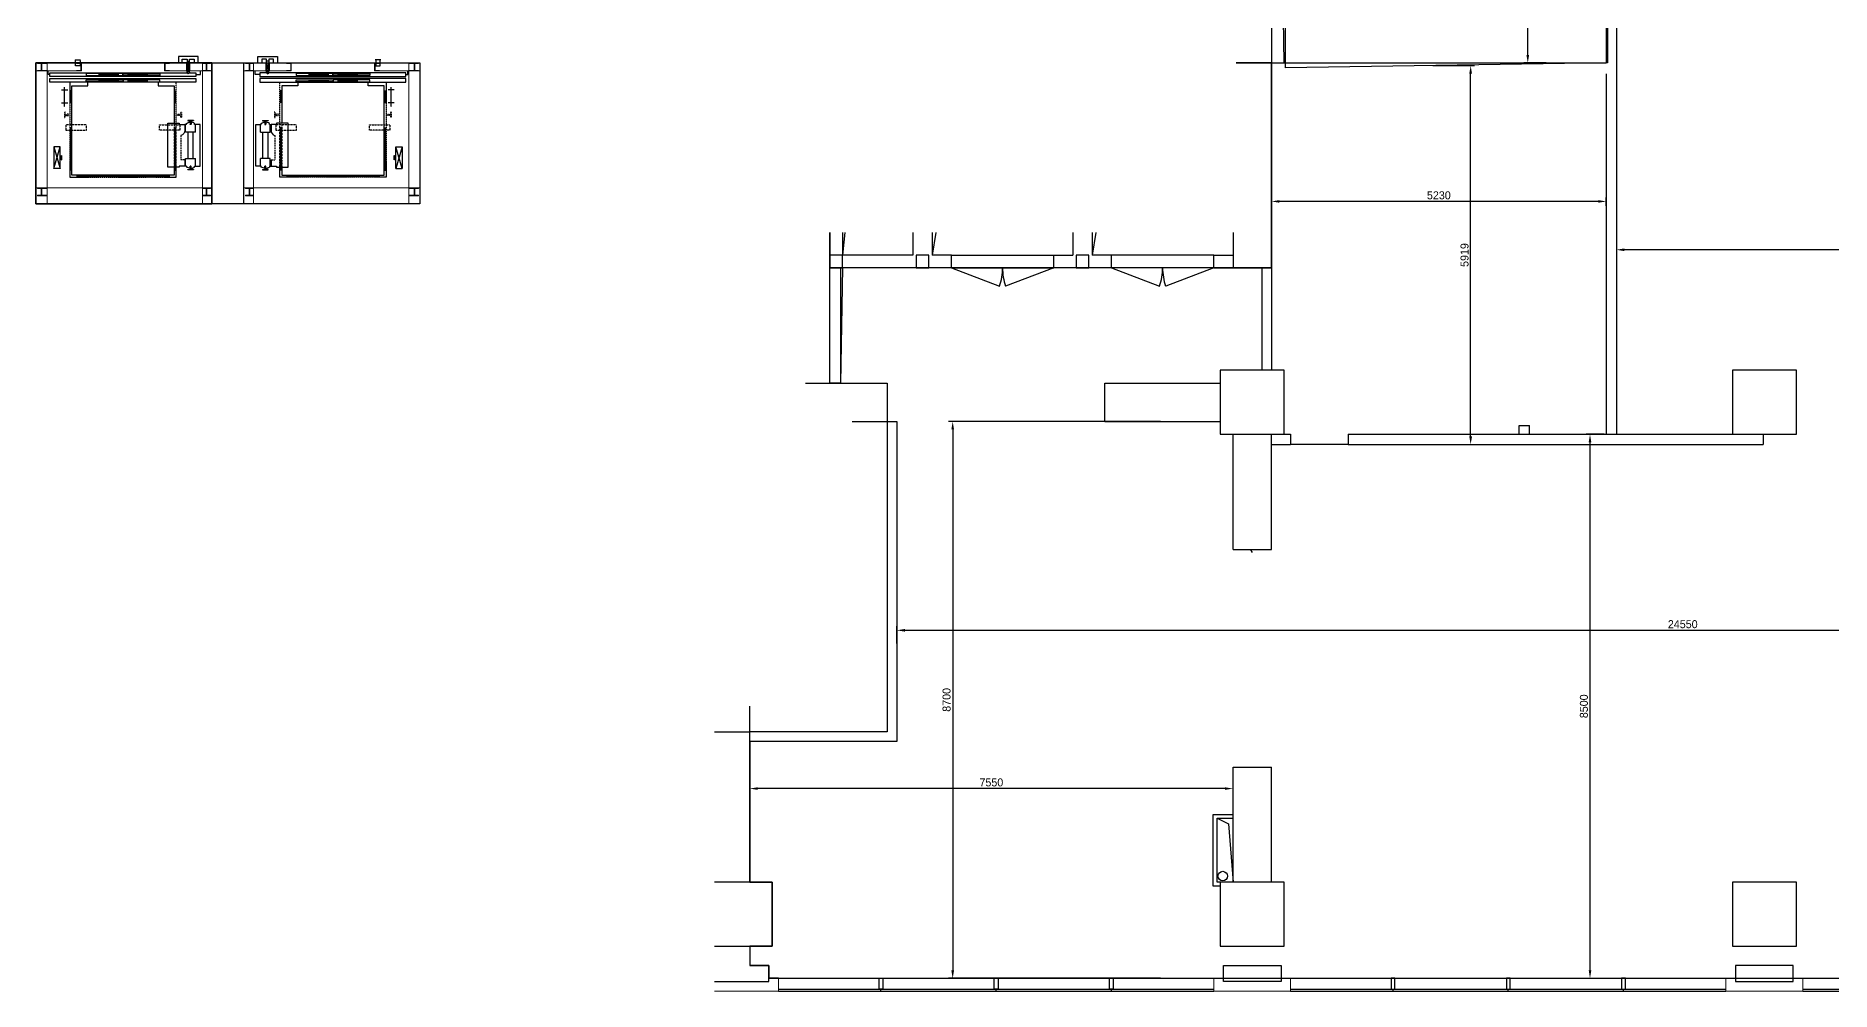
# Model space of a CAD drawing. Header units: millimetres. Extents: x 1372615 to 1416815, y 125660 to 155460.
# Drawn here: x 1372615 to 1400657, y 125660 to 140583 of the extents above; entities that cross this region are included whole.
import ezdxf

# ---------------------------------------------------------------- set-up
doc = ezdxf.new("R2010")
doc.units = ezdxf.units.MM
for name, pattern in [('CENTER2', [1.125, 0.75, -0.125, 0.125, -0.125]), ('DIVIDE', [1.25, 0.5, -0.25, 0, -0.25, 0, -0.25]), ('HIDDEN', [0.375, 0.25, -0.125]), ('PHANTOM', [2.5, 1.25, -0.25, 0.25, -0.25, 0.25, -0.25])]:
    doc.linetypes.add(name, pattern=pattern)
for name, color, linetype in [('Baca', 7, 'Continuous'), ('Divar-esas', 7, 'Continuous'), ('Divar-komek', 7, 'Continuous'), ('Kafel', 7, 'Continuous'), ('Lift', 7, 'Continuous'), ('livnestok', 7, 'Continuous'), ('metal', 7, 'Continuous'), ('OFFICE_BOUNDARY', 3, 'Continuous'), ('Pencere', 7, 'Continuous'), ('plita 2', 7, 'Continuous'), ('Qapi', 7, 'Continuous'), ('Santexnika', 7, 'Continuous'), ('sutun1', 7, 'Continuous'), ('Tavan', 7, 'Continuous')]:
    doc.layers.add(name, color=color, linetype=linetype)
doc.layers.add('Metalkonstruksiya', color=206, linetype='Continuous', lineweight=9)
doc.layers.add('obl. keramogranit', color=138, linetype='Continuous', lineweight=18, true_color=0x005252)
doc.layers.add('sahe2', color=30, linetype='Continuous', lineweight=30, true_color=0xf57a00)

msp = doc.modelspace()

# ---------------------------------------------------------------- linework, layer by layer
at = {"color": 0, "lineweight": -2, "transparency": 16777216}
for p, q in [((1395919, 140285), (1395919, 151905)), ((1394436, 140120), (1395089, 140120)), ((1395027, 134325), (1395027, 139995)), ((1396205, 140160), (1395856, 140160)), ((1391915, 138085), (1391915, 137935)), ((1397020, 137997), (1392040, 137997)), ((1397145, 137930), (1397145, 138060)), ((1397305, 138043), (1397305, 137179)), ((1410490, 137242), (1397430, 137242)), ((1390184, 134560), (1386873, 134560)), ((1386936, 134435), (1386936, 125985)), ((1397114, 134360), (1396829, 134360)), ((1394523, 134200), (1395089, 134200)), ((1396891, 134235), (1396891, 125985)), ((1386065, 131091), (1386065, 131360)), ((1386190, 131297), (1410490, 131297)), ((1383765, 127983), (1383765, 128887)), ((1391190, 128824), (1383890, 128824)), ((1391315, 127983), (1391315, 128887)), ((1390184, 125860), (1386873, 125860)), ((1396827, 125860), (1396954, 125860))]:
    msp.add_line(p, q, dxfattribs=at)
at = {"color": 1, "lineweight": -3}
for p, q in [((1385915, 134560), (1385915, 129710)), ((1386065, 134560), (1386065, 129560)), ((1385915, 129710), (1383765, 129710)), ((1386065, 129560), (1383765, 129560))]:
    msp.add_line(p, q, dxfattribs=at)
at = {"color": 134, "lineweight": -3}
msp.add_lwpolyline([(1372615, 140160), (1378615, 140160), (1378615, 137960), (1372615, 137960)], close=True, dxfattribs=at)
at = {"color": 0, "transparency": 16777216}
for points in [[(1395898, 140285), (1395940, 140285), (1395919, 140160)], [(1395006, 139995), (1395048, 139995), (1395027, 140120)], [(1392040, 138018), (1392040, 137977), (1391915, 137997)], [(1397020, 138018), (1397020, 137977), (1397145, 137997)], [(1397430, 137263), (1397430, 137221), (1397305, 137242)], [(1386915, 134435), (1386957, 134435), (1386936, 134560)], [(1395006, 134325), (1395048, 134325), (1395027, 134200)], [(1396871, 134235), (1396912, 134235), (1396891, 134360)], [(1386190, 131318), (1386190, 131276), (1386065, 131297)], [(1383890, 128845), (1383890, 128804), (1383765, 128824)], [(1391190, 128845), (1391190, 128804), (1391315, 128824)], [(1386915, 125985), (1386957, 125985), (1386936, 125860)], [(1396871, 125985), (1396912, 125985), (1396891, 125860)]]:
    msp.add_solid(points, dxfattribs=at)
at = {"layer": 'Baca'}
for p, q in [((1385249, 137510), (1385215, 137160)), ((1386672, 137510), (1386615, 137160)), ((1389172, 137510), (1389115, 137160))]:
    msp.add_line(p, q, dxfattribs=at)
msp.add_lwpolyline([(1391065, 128360), (1391244, 128275), (1391315, 127360)], dxfattribs=at)
at = {"layer": 'Divar-esas'}
for p, q in [((1391915, 140160), (1397145, 140160)), ((1385015, 137510), (1385015, 136960)), ((1385215, 137510), (1385215, 137160)), ((1386315, 137510), (1386315, 137160)), ((1386615, 137510), (1386615, 137160)), ((1388815, 137510), (1388815, 137160)), ((1389115, 137510), (1389115, 137160)), ((1386315, 137160), (1385215, 137160)), ((1386915, 137160), (1386615, 137160)), ((1386915, 136960), (1386915, 137160)), ((1388515, 136960), (1388515, 137160)), ((1388515, 137160), (1388815, 137160)), ((1389415, 137160), (1389115, 137160)), ((1389415, 136960), (1389415, 137160)), ((1391015, 136960), (1391015, 137160)), ((1391015, 137160), (1391315, 137160)), ((1386915, 136960), (1385015, 136960)), ((1389415, 136960), (1388515, 136960)), ((1391015, 136960), (1391315, 136960)), ((1391765, 136960), (1391765, 135360)), ((1391915, 136960), (1391915, 135360))]:
    msp.add_line(p, q, dxfattribs=at)
for points in [[(1397705, 143450), (1397145, 143450), (1397145, 140160)], [(1397305, 143290), (1397305, 134360)], [(1397145, 139990), (1397145, 134360)], [(1391915, 134360), (1392215, 134360)], [(1392215, 134360), (1392215, 134200)], [(1393115, 134360), (1399595, 134360)], [(1393115, 134360), (1393115, 134200)], [(1395785, 134360), (1395785, 134495)], [(1395785, 134495), (1395945, 134495)], [(1395945, 134360), (1395945, 134495)], [(1399595, 134360), (1399595, 134200)], [(1391915, 134200), (1392215, 134200)], [(1393115, 134200), (1399595, 134200)]]:
    msp.add_lwpolyline(points, dxfattribs=at)
at = {"layer": 'Divar-komek'}
for p, q in [((1386915, 137160), (1388515, 137160)), ((1391015, 137160), (1389415, 137160)), ((1386915, 136960), (1388515, 136960)), ((1391015, 136960), (1389415, 136960))]:
    msp.add_line(p, q, dxfattribs=at)
at = {"layer": 'Kafel', "linetype": 'ByBlock'}
msp.add_line((1393115, 134200), (1392215, 134200), dxfattribs=at)
at = {"layer": 'Lift'}
for p, q in [((1372808, 139978), (1372808, 140035)), ((1372835, 139978), (1372808, 139978)), ((1373226, 140208), (1373314, 140208)), ((1373599, 139996), (1373599, 139964)), ((1373599, 139983), (1373899, 139983)), ((1373599, 139980), (1373899, 139980)), ((1373599, 139978), (1373899, 139978)), ((1373899, 139996), (1373899, 139964)), ((1374051, 139996), (1374051, 139964)), ((1374351, 139983), (1374051, 139983)), ((1374051, 139980), (1374351, 139980)), ((1374351, 139978), (1374051, 139978)), ((1374351, 139996), (1374351, 139964)), ((1374976, 140012), (1374976, 140035)), ((1374977, 140189), (1375012, 140189)), ((1374995, 140160), (1374995, 140035)), ((1375014, 140012), (1375014, 140035)), ((1376216, 140012), (1376216, 140035)), ((1376253, 140189), (1376218, 140189)), ((1376236, 140160), (1376236, 140035)), ((1376254, 140012), (1376254, 140035)), ((1376879, 139996), (1376879, 139964)), ((1376879, 139983), (1377179, 139983)), ((1377179, 139980), (1376879, 139980)), ((1376879, 139978), (1377179, 139978)), ((1377179, 139996), (1377179, 139964)), ((1377331, 139996), (1377331, 139964)), ((1377631, 139983), (1377331, 139983)), ((1377631, 139980), (1377331, 139980)), ((1377631, 139978), (1377331, 139978)), ((1377631, 139996), (1377631, 139964)), ((1378004, 140208), (1377916, 140208)), ((1378395, 139978), (1378423, 139978)), ((1378423, 139978), (1378423, 140035)), ((1373175, 139725), (1373144, 139725)), ((1373155, 139725), (1373155, 139541)), ((1373160, 139725), (1373160, 139541)), ((1373165, 139725), (1373165, 139541)), ((1373599, 139896), (1373599, 139864)), ((1373599, 139883), (1373899, 139883)), ((1373599, 139880), (1373899, 139880)), ((1373599, 139878), (1373899, 139878)), ((1373899, 139896), (1373899, 139864)), ((1374051, 139896), (1374051, 139864)), ((1374351, 139883), (1374051, 139883)), ((1374051, 139880), (1374351, 139880)), ((1374351, 139878), (1374051, 139878)), ((1374351, 139896), (1374351, 139864)), ((1374775, 139725), (1374806, 139725)), ((1374786, 139725), (1374786, 139541)), ((1374791, 139725), (1374791, 139541)), ((1374796, 139725), (1374796, 139541)), ((1376455, 139725), (1376424, 139725)), ((1376435, 139725), (1376435, 139541)), ((1376440, 139725), (1376440, 139541)), ((1376445, 139725), (1376445, 139541)), ((1376879, 139896), (1376879, 139864)), ((1376879, 139883), (1377179, 139883)), ((1377179, 139880), (1376879, 139880)), ((1376879, 139878), (1377179, 139878)), ((1377179, 139896), (1377179, 139864)), ((1377331, 139896), (1377331, 139864)), ((1377631, 139883), (1377331, 139883)), ((1377631, 139880), (1377331, 139880)), ((1377631, 139878), (1377331, 139878)), ((1377631, 139896), (1377631, 139864)), ((1378055, 139725), (1378086, 139725)), ((1378066, 139725), (1378066, 139541)), ((1378071, 139725), (1378071, 139541)), ((1378076, 139725), (1378076, 139541)), ((1373175, 139541), (1373144, 139541)), ((1374775, 139541), (1374806, 139541)), ((1376455, 139541), (1376424, 139541)), ((1378055, 139541), (1378086, 139541)), ((1373175, 139145), (1373144, 139145)), ((1373155, 139145), (1373155, 138485)), ((1373160, 139145), (1373160, 138485)), ((1373165, 139145), (1373165, 138485)), ((1374775, 139145), (1374806, 139145)), ((1374786, 139145), (1374786, 138485)), ((1374791, 139145), (1374791, 138485)), ((1374796, 139145), (1374796, 138485)), ((1376455, 139145), (1376424, 139145)), ((1376435, 139145), (1376435, 138485)), ((1376440, 139145), (1376440, 138485)), ((1376445, 139145), (1376445, 138485)), ((1378055, 139145), (1378086, 139145)), ((1378066, 139145), (1378066, 138485)), ((1378071, 139145), (1378071, 138485)), ((1378076, 139145), (1378076, 138485)), ((1373175, 138485), (1373144, 138485)), ((1373255, 138405), (1373255, 138375)), ((1373255, 138395), (1374695, 138395)), ((1373255, 138390), (1374695, 138390)), ((1373255, 138385), (1374695, 138385)), ((1374695, 138405), (1374695, 138375)), ((1374775, 138485), (1374806, 138485)), ((1376455, 138485), (1376424, 138485)), ((1376535, 138405), (1376535, 138375)), ((1377975, 138395), (1376535, 138395)), ((1377975, 138390), (1376535, 138390)), ((1377975, 138385), (1376535, 138385)), ((1377975, 138405), (1377975, 138375)), ((1378055, 138485), (1378086, 138485))]:
    msp.add_line(p, q, dxfattribs=at)
at = {"layer": 'Lift', "linetype": 'CENTER2'}
for p, q in [((1375020, 140035), (1374970, 140160)), ((1374970, 140035), (1375020, 140160)), ((1376210, 140035), (1376260, 140160)), ((1376260, 140035), (1376210, 140160)), ((1373017, 139740), (1373112, 139740)), ((1373064, 139477), (1373064, 139780)), ((1378214, 139740), (1378119, 139740)), ((1378166, 139477), (1378166, 139780)), ((1373017, 139540), (1373112, 139540)), ((1378214, 139540), (1378119, 139540))]:
    msp.add_line(p, q, dxfattribs=at)
at = {"layer": 'Lift', "linetype": 'HIDDEN', "ltscale": 10}
for p, q in [((1374976, 140035), (1374976, 140160)), ((1375014, 140035), (1375014, 140160)), ((1376216, 140035), (1376216, 140160)), ((1376254, 140035), (1376254, 140160))]:
    msp.add_line(p, q, dxfattribs=at)
at = {"layer": 'Lift', "linetype": 'Continuous'}
for p, q in [((1373175, 138405), (1373175, 139805)), ((1373175, 139805), (1373425, 139805)), ((1373425, 139805), (1373425, 139860)), ((1377805, 139805), (1377805, 139860)), ((1378055, 139805), (1377805, 139805)), ((1378055, 138405), (1378055, 139805)), ((1374775, 138533), (1374775, 138405)), ((1376455, 138533), (1376455, 138405)), ((1374775, 138405), (1373175, 138405)), ((1376455, 138405), (1378055, 138405))]:
    msp.add_line(p, q, dxfattribs=at)
at = {"layer": 'Lift', "linetype": 'PHANTOM', "ltscale": 0.5}
for p, q in [((1374806, 139217), (1374806, 139860)), ((1376424, 139217), (1376424, 139860))]:
    msp.add_line(p, q, dxfattribs=at)
at = {"layer": 'Lift', "linetype": 'HIDDEN'}
for p, q in [((1374775, 139217), (1374775, 138533)), ((1374806, 138533), (1374806, 139217)), ((1376424, 138533), (1376424, 139217)), ((1376455, 139217), (1376455, 138533))]:
    msp.add_line(p, q, dxfattribs=at)
at = {"layer": 'Lift', "linetype": 'ByBlock'}
for p, q in [((1374968, 139200), (1374941, 139200)), ((1374941, 139200), (1374941, 139108)), ((1374954, 139080), (1374954, 139200)), ((1374968, 139200), (1374968, 139216)), ((1375076, 139260), (1374986, 139260)), ((1374986, 139260), (1374986, 139258)), ((1374988, 139256), (1375024, 139252)), ((1375023, 139223), (1375023, 139204)), ((1375026, 139225), (1375025, 139225)), ((1375035, 139200), (1375027, 139200)), ((1375028, 139248), (1375028, 139227)), ((1375034, 139248), (1375034, 139227)), ((1375037, 139225), (1375036, 139225)), ((1375074, 139256), (1375038, 139252)), ((1375039, 139223), (1375039, 139204)), ((1375076, 139260), (1375076, 139258)), ((1375108, 139080), (1375108, 139200)), ((1376122, 139080), (1376122, 139200)), ((1376154, 139260), (1376244, 139260)), ((1376154, 139260), (1376154, 139258)), ((1376156, 139256), (1376192, 139252)), ((1376191, 139223), (1376191, 139204)), ((1376193, 139225), (1376194, 139225)), ((1376195, 139200), (1376203, 139200)), ((1376196, 139248), (1376196, 139227)), ((1376202, 139248), (1376202, 139227)), ((1376204, 139225), (1376205, 139225)), ((1376242, 139256), (1376206, 139252)), ((1376207, 139223), (1376207, 139204)), ((1376244, 139260), (1376244, 139258)), ((1376263, 139200), (1376263, 139216)), ((1376263, 139200), (1376289, 139200)), ((1376276, 139080), (1376276, 139200)), ((1376289, 139200), (1376289, 139108)), ((1375108, 139080), (1374954, 139080)), ((1374991, 139080), (1374991, 138670)), ((1375071, 138670), (1375071, 139080)), ((1376122, 139080), (1376276, 139080)), ((1376159, 138670), (1376159, 139080)), ((1376239, 139080), (1376239, 138670)), ((1374941, 138648), (1374941, 138550)), ((1374968, 138550), (1374941, 138550)), ((1374954, 138670), (1375108, 138670)), ((1374954, 138550), (1374954, 138670)), ((1374968, 138550), (1374968, 138535)), ((1375023, 138528), (1375023, 138546)), ((1375035, 138550), (1375027, 138550)), ((1375039, 138528), (1375039, 138546)), ((1375108, 138550), (1375108, 138670)), ((1376276, 138670), (1376122, 138670)), ((1376122, 138550), (1376122, 138670)), ((1376191, 138528), (1376191, 138546)), ((1376195, 138550), (1376203, 138550)), ((1376207, 138528), (1376207, 138546)), ((1376263, 138550), (1376289, 138550)), ((1376263, 138550), (1376263, 138535)), ((1376276, 138550), (1376276, 138670)), ((1376289, 138648), (1376289, 138550)), ((1374986, 138490), (1374986, 138493)), ((1375076, 138490), (1374986, 138490)), ((1374988, 138495), (1375024, 138498)), ((1375026, 138526), (1375025, 138526)), ((1375028, 138502), (1375028, 138524)), ((1375034, 138502), (1375034, 138524)), ((1375037, 138526), (1375036, 138526)), ((1375074, 138495), (1375038, 138498)), ((1375076, 138490), (1375076, 138493)), ((1376154, 138490), (1376154, 138493)), ((1376154, 138490), (1376244, 138490)), ((1376156, 138495), (1376192, 138498)), ((1376193, 138526), (1376194, 138526)), ((1376196, 138502), (1376196, 138524)), ((1376202, 138502), (1376202, 138524)), ((1376204, 138526), (1376205, 138526)), ((1376242, 138495), (1376206, 138498)), ((1376244, 138490), (1376244, 138493))]:
    msp.add_line(p, q, dxfattribs=at)
at = {"layer": 'Lift', "linetype": 'HIDDEN', "ltscale": 100}
for p, q in [((1374881, 139029), (1374881, 138648)), ((1376349, 139029), (1376349, 138648)), ((1374941, 138648), (1374881, 138648)), ((1376289, 138648), (1376349, 138648))]:
    msp.add_line(p, q, dxfattribs=at)
at = {"layer": 'Lift', "extrusion": (0, 0, -1), "const_width": 13.1}
msp.add_lwpolyline([(-1373226, 140208), (-1373314, 140208)], dxfattribs=at)
at = {"layer": 'Lift', "ltscale": 2, "extrusion": (0, 0, -1)}
msp.add_lwpolyline([(-1375148, 140160), (-1375148, 140260), (-1374841, 140260), (-1374841, 140160)], dxfattribs=at)
at = {"layer": 'Lift', "extrusion": (0, 0, -1)}
for points in [[(-1374902, 140160), (-1374902, 140221), (-1374977, 140221), (-1374977, 140160)], [(-1375012, 140160), (-1375012, 140221), (-1375087, 140221), (-1375087, 140160)], [(-1373305, 140201), (-1373305, 140115), (-1373305, 140115), (-1373235, 140115), (-1373235, 140208)], [(-1375115, 139978), (-1375188, 139978), (-1375188, 140035)]]:
    msp.add_lwpolyline(points, dxfattribs=at)
at = {"layer": 'Lift', "ltscale": 2}
msp.add_lwpolyline([(1376082, 140160), (1376082, 140260), (1376389, 140260), (1376389, 140160)], dxfattribs=at)
at = {"layer": 'Lift'}
for points in [[(1376218, 140160), (1376218, 140221), (1376143, 140221), (1376143, 140160)], [(1376328, 140160), (1376328, 140221), (1376253, 140221), (1376253, 140160)], [(1376115, 139978), (1376042, 139978), (1376042, 140035)], [(1377925, 140201), (1377925, 140115), (1377925, 140115), (1377995, 140115), (1377995, 140208)]]:
    msp.add_lwpolyline(points, dxfattribs=at)
at = {"layer": 'Lift', "const_width": 13.1}
msp.add_lwpolyline([(1378004, 140208), (1377916, 140208)], dxfattribs=at)
at = {"layer": 'Lift', "linetype": 'Continuous', "extrusion": (0, 0, -1)}
for points in [[(-1375115, 140005), (-1375115, 139950), (-1372835, 139950), (-1372835, 140005), (-1375115, 140005)], [(-1375020, 140160), (-1375020, 140160), (-1374970, 140160), (-1374970, 140035), (-1375020, 140035), (-1375020, 140160)], [(-1375115, 139920), (-1375115, 139860), (-1372835, 139860), (-1372835, 139920), (-1375115, 139920)], [(-1374525, 139860), (-1374525, 139805), (-1374775, 139805), (-1374775, 139217)], [(-1372993, 138510), (-1372993, 138850), (-1372897, 138850), (-1372993, 138510), (-1372897, 138510), (-1372993, 138850), (-1372897, 138850), (-1372897, 138510)]]:
    msp.add_lwpolyline(points, dxfattribs=at)
for points in [[(-1373400, 139964), (-1373973, 139964), (-1373973, 139996), (-1373400, 139996)], [(-1374550, 139964), (-1373978, 139964), (-1373978, 139996), (-1374550, 139996)], [(-1373400, 139896), (-1373973, 139896), (-1373973, 139864), (-1373400, 139864)], [(-1374550, 139896), (-1373978, 139896), (-1373978, 139864), (-1374550, 139864)]]:
    msp.add_lwpolyline(points, close=True, dxfattribs=at)
at = {"layer": 'Lift', "linetype": 'Continuous'}
for points in [[(1376115, 140005), (1376115, 139950), (1378395, 139950), (1378395, 140005), (1376115, 140005)], [(1376210, 140160), (1376210, 140160), (1376260, 140160), (1376260, 140035), (1376210, 140035), (1376210, 140160)], [(1376115, 139920), (1376115, 139860), (1378395, 139860), (1378395, 139920), (1376115, 139920)], [(1376705, 139860), (1376705, 139805), (1376455, 139805), (1376455, 139217)], [(1378237, 138510), (1378237, 138850), (1378334, 138850), (1378237, 138510), (1378334, 138510), (1378237, 138850), (1378334, 138850), (1378334, 138510)]]:
    msp.add_lwpolyline(points, dxfattribs=at)
for points in [[(1376680, 139964), (1377253, 139964), (1377253, 139996), (1376680, 139996)], [(1377830, 139964), (1377258, 139964), (1377258, 139996), (1377830, 139996)], [(1376680, 139896), (1377253, 139896), (1377253, 139864), (1376680, 139864)], [(1377830, 139896), (1377258, 139896), (1377258, 139864), (1377830, 139864)]]:
    msp.add_lwpolyline(points, close=True, dxfattribs=at)
at = {"layer": 'Lift', "linetype": 'PHANTOM', "ltscale": 0.5, "extrusion": (0, 0, -1)}
msp.add_lwpolyline([(-1373144, 139860), (-1373144, 138375), (-1374806, 138375), (-1374806, 138533)], dxfattribs=at)
at = {"layer": 'Lift', "linetype": 'PHANTOM', "ltscale": 0.5}
msp.add_lwpolyline([(1378086, 139860), (1378086, 138375), (1376424, 138375), (1376424, 138533)], dxfattribs=at)
at = {"layer": 'Lift', "linetype": 'DIVIDE', "extrusion": (0, 0, -1)}
for points in [[(-1373125, 139357), (-1373124, 139358), (-1373092, 139358, 0.355675), (-1373088, 139355), (-1373078, 139355, 0.393341), (-1373074, 139359), (-1373071, 139392, -0.393341), (-1373068, 139395), (-1373063, 139395), (-1373063, 139306), (-1373068, 139306, -0.393341), (-1373071, 139309), (-1373074, 139342, 0.393341), (-1373078, 139346), (-1373088, 139346, 0.355675), (-1373092, 139342), (-1373124, 139342), (-1373125, 139343)], [(-1374825, 139357), (-1374826, 139358), (-1374859, 139358, -0.355675), (-1374863, 139355), (-1374873, 139355, -0.393341), (-1374877, 139359), (-1374879, 139392, 0.393341), (-1374882, 139395), (-1374887, 139395), (-1374887, 139306), (-1374882, 139306, 0.393341), (-1374879, 139309), (-1374877, 139342, -0.393341), (-1374873, 139346), (-1374863, 139346, -0.355675), (-1374859, 139342), (-1374826, 139342), (-1374825, 139343)]]:
    msp.add_lwpolyline(points, format="xyb", close=True, dxfattribs=at)
at = {"layer": 'Lift', "linetype": 'DIVIDE'}
for points in [[(1376405, 139357), (1376404, 139358), (1376372, 139358, -0.355675), (1376368, 139355), (1376358, 139355, -0.393341), (1376354, 139359), (1376351, 139392, 0.393341), (1376348, 139395), (1376343, 139395), (1376343, 139306), (1376348, 139306, 0.393341), (1376351, 139309), (1376354, 139342, -0.393341), (1376358, 139346), (1376368, 139346, -0.355675), (1376372, 139342), (1376404, 139342), (1376405, 139343)], [(1378105, 139357), (1378106, 139358), (1378139, 139358, 0.355675), (1378143, 139355), (1378153, 139355, 0.393341), (1378157, 139359), (1378159, 139392, -0.393341), (1378162, 139395), (1378167, 139395), (1378167, 139306), (1378162, 139306, -0.393341), (1378159, 139309), (1378157, 139342, 0.393341), (1378153, 139346), (1378143, 139346, 0.355675), (1378139, 139342), (1378106, 139342), (1378105, 139343)]]:
    msp.add_lwpolyline(points, format="xyb", close=True, dxfattribs=at)
at = {"layer": 'Lift', "linetype": 'HIDDEN', "extrusion": (0, 0, -1)}
for points in [[(-1373084, 139109), (-1373404, 139109), (-1373404, 139192), (-1373084, 139192)], [(-1374546, 139192), (-1374866, 139192), (-1374866, 139109), (-1374546, 139109)]]:
    msp.add_lwpolyline(points, close=True, dxfattribs=at)
at = {"layer": 'Lift', "linetype": 'ByBlock', "extrusion": (0, 0, -1)}
msp.add_lwpolyline([(-1374941, 138550), (-1374855, 138550), (-1374855, 138530), (-1374675, 138530), (-1374675, 139220), (-1374855, 139220), (-1374855, 139200), (-1374941, 139200)], dxfattribs=at)
msp.add_lwpolyline([(-1375034, 138513, -0.106881), (-1375095, 138535), (-1375095, 138550), (-1375181, 138550), (-1375181, 139200), (-1375095, 139200), (-1375095, 139216, -0.106881), (-1375034, 139238)], format="xyb", dxfattribs=at)
at = {"layer": 'Lift', "linetype": 'ByBlock'}
msp.add_lwpolyline([(1376196, 138513, -0.106881), (1376136, 138535), (1376136, 138550), (1376049, 138550), (1376049, 139200), (1376136, 139200), (1376136, 139216, -0.106881), (1376196, 139238)], format="xyb", dxfattribs=at)
msp.add_lwpolyline([(1376289, 138550), (1376375, 138550), (1376375, 138530), (1376555, 138530), (1376555, 139220), (1376375, 139220), (1376375, 139200), (1376289, 139200)], dxfattribs=at)
at = {"layer": 'Lift', "linetype": 'HIDDEN'}
for points in [[(1376684, 139192), (1376364, 139192), (1376364, 139109), (1376684, 139109)], [(1378146, 139109), (1377826, 139109), (1377826, 139192), (1378146, 139192)]]:
    msp.add_lwpolyline(points, close=True, dxfattribs=at)
at = {"layer": 'Lift', "linetype": 'Continuous', "extrusion": (0, 0, -1)}
msp.add_lwpolyline([(-1373017, 138650), (-1373017, 138711, -0.414214), (-1373015, 138713, -0.414214), (-1373013, 138711), (-1373013, 138650, -0.414214), (-1373015, 138647, -0.414214), (-1373017, 138650, -0.414214), (-1373020, 138647, -0.414214), (-1373022, 138650), (-1373022, 138711, -0.414214), (-1373020, 138713, -0.414214), (-1373017, 138711)], format="xyb", dxfattribs=at)
at = {"layer": 'Lift', "linetype": 'Continuous'}
msp.add_lwpolyline([(1378213, 138650), (1378213, 138711, -0.414214), (1378215, 138713, -0.414214), (1378217, 138711), (1378217, 138650, -0.414214), (1378215, 138647, -0.414214), (1378213, 138650, -0.414214), (1378211, 138647, -0.414214), (1378209, 138650), (1378209, 138711, -0.414214), (1378211, 138713, -0.414214), (1378213, 138711)], format="xyb", dxfattribs=at)
at = {"layer": 'Lift', "linetype": 'Continuous', "extrusion": (0, 0, -1)}
for centre in [(-1373064, 139740), (-1373064, 139540)]:
    msp.add_circle(centre, 3, dxfattribs=at)
at = {"layer": 'Lift', "linetype": 'Continuous'}
for centre in [(1378166, 139740), (1378166, 139540)]:
    msp.add_circle(centre, 3, dxfattribs=at)
at = {"layer": 'Lift', "linetype": 'HIDDEN', "ltscale": 10, "extrusion": (0, 0, -1)}
msp.add_arc((-1374995, 140012), 19, 0, 180, dxfattribs=at)
at = {"layer": 'Lift', "extrusion": (0, 0, -1)}
msp.add_arc((-1374995, 140012), 19, 180, 0, dxfattribs=at)
at = {"layer": 'Lift', "linetype": 'HIDDEN', "ltscale": 10}
msp.add_arc((1376235, 140012), 19, 0, 180, dxfattribs=at)
at = {"layer": 'Lift'}
msp.add_arc((1376235, 140012), 19, 180, 0, dxfattribs=at)
at = {"layer": 'Lift', "linetype": 'ByBlock', "extrusion": (0, 0, -1)}
for centre, radius, start, end in [((-1374868, 139101), 73.4, 174.3556, -100.2437), ((-1375048, 139087), 152, 58.2349, 82.6375), ((-1374988, 139258), 2, -83.991, 0), ((-1375025, 139223), 2, 0, 90), ((-1375027, 139204), 4, -90, 0), ((-1375024, 139248), 4, 90, 180), ((-1375024, 139248), 4, 90, 180), ((-1375026, 139227), 2, 180, -90), ((-1375038, 139248), 4, 0, 90), ((-1375038, 139248), 4, 0, 90), ((-1375036, 139227), 2, -90, 0), ((-1375035, 139204), 4, 180, -90), ((-1375037, 139223), 2, 90, 180), ((-1375074, 139258), 2, 180, -96.009), ((-1375048, 138664), 152, -82.6375, -58.2349), ((-1375027, 138546), 4, 0, 90), ((-1375025, 138528), 2, -90, 0), ((-1375035, 138546), 4, 90, 180), ((-1375037, 138528), 2, 180, -90), ((-1374988, 138493), 2, 0, 83.991), ((-1375024, 138502), 4, 180, -90), ((-1375024, 138502), 4, 180, -90), ((-1375026, 138524), 2, 90, 180), ((-1375036, 138524), 2, 0, 90), ((-1375038, 138502), 4, -90, 0), ((-1375038, 138502), 4, -90, 0), ((-1375074, 138493), 2, 96.009, 180)]:
    msp.add_arc(centre, radius, start, end, dxfattribs=at)
at = {"layer": 'Lift', "linetype": 'ByBlock'}
for centre, radius, start, end in [((1376156, 139258), 2, 180, -96.009), ((1376193, 139223), 2, 90, 180), ((1376195, 139204), 4, 180, -90), ((1376192, 139248), 4, 0, 90), ((1376192, 139248), 4, 0, 90), ((1376194, 139227), 2, -90, 0), ((1376206, 139248), 4, 90, 180), ((1376206, 139248), 4, 90, 180), ((1376183, 139087), 152, 58.2349, 82.6375), ((1376204, 139227), 2, 180, -90), ((1376203, 139204), 4, -90, 0), ((1376205, 139223), 2, 0, 90), ((1376242, 139258), 2, -83.991, 0), ((1376362, 139101), 73.4, 174.3556, -100.2437), ((1376195, 138546), 4, 90, 180), ((1376193, 138528), 2, 180, -90), ((1376183, 138664), 152, -82.6375, -58.2349), ((1376203, 138546), 4, 0, 90), ((1376205, 138528), 2, -90, 0), ((1376156, 138493), 2, 96.009, 180), ((1376192, 138502), 4, -90, 0), ((1376192, 138502), 4, -90, 0), ((1376194, 138524), 2, 0, 90), ((1376204, 138524), 2, 90, 180), ((1376206, 138502), 4, 180, -90), ((1376206, 138502), 4, 180, -90), ((1376242, 138493), 2, 0, 83.991)]:
    msp.add_arc(centre, radius, start, end, dxfattribs=at)
at = {"layer": 'livnestok', "linetype": 'ByBlock'}
msp.add_circle((1391155, 127457), 75, dxfattribs=at)
at = {"layer": 'metal'}
for p, q in [((1385815, 125660), (1385815, 125690)), ((1387615, 125660), (1387615, 125690)), ((1389415, 125660), (1389415, 125690)), ((1393815, 125660), (1393815, 125690)), ((1395615, 125660), (1395615, 125690)), ((1397415, 125660), (1397415, 125690))]:
    msp.add_line(p, q, dxfattribs=at)
for points in [[(1385785, 125690), (1385785, 125860), (1385845, 125860), (1385845, 125690)], [(1387585, 125690), (1387585, 125860), (1387645, 125860), (1387645, 125690)], [(1389385, 125690), (1389385, 125860), (1389445, 125860), (1389445, 125690)], [(1393845, 125690), (1393845, 125860), (1393785, 125860), (1393785, 125690)], [(1395645, 125690), (1395645, 125860), (1395585, 125860), (1395585, 125690)], [(1397445, 125690), (1397445, 125860), (1397385, 125860), (1397385, 125690)]]:
    msp.add_lwpolyline(points, close=True, dxfattribs=at)
at = {"layer": 'Metalkonstruksiya', "extrusion": (0, 0, -1)}
for points in [[(-1372615, 140160), (-1372790, 140160), (-1372790, 137960), (-1372615, 137960)], [(-1372790, 140150), (-1372790, 140160), (-1372640, 140160), (-1372640, 140150), (-1372698, 140150), (-1372698, 140045), (-1372640, 140045), (-1372640, 140035), (-1372790, 140035), (-1372790, 140045), (-1372708, 140045), (-1372708, 140150)], [(-1373250, 140045), (-1373315, 140045), (-1373315, 140150), (-1373250, 140150), (-1373250, 140160), (-1373325, 140160), (-1373325, 140035), (-1373250, 140035)], [(-1375365, 140035), (-1374625, 140035), (-1374625, 140160), (-1375365, 140160)], [(-1374700, 140045), (-1374635, 140045), (-1374635, 140150), (-1374700, 140150), (-1374700, 140160), (-1374625, 140160), (-1374625, 140035), (-1374700, 140035)], [(-1375215, 140160), (-1375365, 140160), (-1375365, 137960), (-1375215, 137960)], [(-1375215, 140150), (-1375215, 140160), (-1375340, 140160), (-1375340, 140150), (-1375283, 140150), (-1375283, 140045), (-1375340, 140045), (-1375340, 140035), (-1375215, 140035), (-1375215, 140045), (-1375273, 140045), (-1375273, 140150)], [(-1375365, 138210), (-1372615, 138210), (-1372615, 137960), (-1375365, 137960)], [(-1372790, 138200), (-1372790, 138210), (-1372640, 138210), (-1372640, 138200), (-1372698, 138200), (-1372698, 138095), (-1372640, 138095), (-1372640, 138085), (-1372790, 138085), (-1372790, 138095), (-1372708, 138095), (-1372708, 138200)], [(-1375215, 138200), (-1375215, 138210), (-1375340, 138210), (-1375340, 138200), (-1375283, 138200), (-1375283, 138095), (-1375340, 138095), (-1375340, 138085), (-1375215, 138085), (-1375215, 138095), (-1375273, 138095), (-1375273, 138200)]]:
    msp.add_lwpolyline(points, close=True, dxfattribs=at)
msp.add_lwpolyline([(-1373210, 140160), (-1372615, 140160), (-1372615, 140035), (-1373325, 140035), (-1373325, 140160), (-1373210, 140160)], dxfattribs=at)
at = {"layer": 'Metalkonstruksiya'}
for points in [[(1375865, 140035), (1376605, 140035), (1376605, 140160), (1375865, 140160)], [(1376015, 140160), (1375865, 140160), (1375865, 137960), (1376015, 137960)], [(1376015, 140150), (1376015, 140160), (1375890, 140160), (1375890, 140150), (1375948, 140150), (1375948, 140045), (1375890, 140045), (1375890, 140035), (1376015, 140035), (1376015, 140045), (1375958, 140045), (1375958, 140150)], [(1376530, 140045), (1376595, 140045), (1376595, 140150), (1376530, 140150), (1376530, 140160), (1376605, 140160), (1376605, 140035), (1376530, 140035)], [(1377980, 140045), (1377915, 140045), (1377915, 140150), (1377980, 140150), (1377980, 140160), (1377905, 140160), (1377905, 140035), (1377980, 140035)], [(1378615, 140160), (1378440, 140160), (1378440, 137960), (1378615, 137960)], [(1378440, 140150), (1378440, 140160), (1378590, 140160), (1378590, 140150), (1378533, 140150), (1378533, 140045), (1378590, 140045), (1378590, 140035), (1378440, 140035), (1378440, 140045), (1378523, 140045), (1378523, 140150)], [(1375865, 138210), (1378615, 138210), (1378615, 137960), (1375865, 137960)], [(1376015, 138200), (1376015, 138210), (1375890, 138210), (1375890, 138200), (1375948, 138200), (1375948, 138095), (1375890, 138095), (1375890, 138085), (1376015, 138085), (1376015, 138095), (1375958, 138095), (1375958, 138200)], [(1378440, 138200), (1378440, 138210), (1378590, 138210), (1378590, 138200), (1378533, 138200), (1378533, 138095), (1378590, 138095), (1378590, 138085), (1378440, 138085), (1378440, 138095), (1378523, 138095), (1378523, 138200)]]:
    msp.add_lwpolyline(points, close=True, dxfattribs=at)
msp.add_lwpolyline([(1378020, 140160), (1378615, 140160), (1378615, 140035), (1377905, 140035), (1377905, 140160), (1378020, 140160)], dxfattribs=at)
at = {"layer": 'obl. keramogranit'}
for p, q in [((1384215, 125660), (1383215, 125660)), ((1384215, 125860), (1384065, 125860)), ((1384215, 125860), (1384215, 125660)), ((1391015, 125860), (1391165, 125860)), ((1391015, 125860), (1391015, 125660)), ((1391015, 125660), (1392215, 125660)), ((1392215, 125860), (1392065, 125860)), ((1392215, 125860), (1392215, 125660)), ((1399015, 125860), (1399015, 125660)), ((1399015, 125860), (1399165, 125860)), ((1400215, 125660), (1399015, 125660)), ((1400215, 125860), (1400065, 125860)), ((1400215, 125860), (1400215, 125660))]:
    msp.add_line(p, q, dxfattribs=at)
at = {"layer": 'OFFICE_BOUNDARY'}
msp.add_lwpolyline([(1391915, 147213), (1391915, 136960), (1391915, 136960), (1391765, 136960), (1385215, 136960), (1385185, 135160), (1385915, 135160), (1385915, 134560), (1386065, 134560), (1386065, 129560), (1383765, 129560), (1383765, 127360), (1384115, 127360), (1384115, 126360), (1383765, 126360), (1383765, 126060), (1384065, 126060), (1384065, 125860), (1390821, 125860), (1391015, 125860), (1392215, 125860), (1392215, 125860), (1399015, 125860), (1400215, 125860), (1407015, 125860)], dxfattribs=at)
at = {"layer": 'Pencere'}
for p, q in [((1391592, 132560), (1391592, 132560)), ((1391592, 132560), (1391652, 132560)), ((1391652, 132560), (1391652, 132560)), ((1384215, 125690), (1391015, 125690)), ((1384215, 125660), (1391015, 125660)), ((1392215, 125690), (1399015, 125690)), ((1392215, 125660), (1399015, 125660)), ((1400215, 125690), (1407015, 125690)), ((1400215, 125660), (1407015, 125660))]:
    msp.add_line(p, q, dxfattribs=at)
at = {"layer": 'plita 2'}
for points in [[(1372615, 137960), (1375365, 137960), (1375365, 140160), (1372615, 140160)], [(1378615, 137960), (1375865, 137960), (1375865, 140160), (1378615, 140160)]]:
    msp.add_lwpolyline(points, close=True, dxfattribs=at)
msp.add_lwpolyline([(1391115, 127360), (1391065, 127360), (1391065, 128360), (1391315, 128360)], dxfattribs=at)
at = {"layer": 'Qapi'}
for p, q in [((1386915, 136960), (1387668, 136673)), ((1388515, 136960), (1387763, 136673)), ((1389415, 136960), (1390168, 136673)), ((1391015, 136960), (1390263, 136673)), ((1384215, 125860), (1384065, 125860))]:
    msp.add_line(p, q, dxfattribs=at)
at = {"layer": 'Qapi', "linetype": 'Continuous'}
msp.add_line((1391586, 132554), (1391616, 132514), dxfattribs=at)
at = {"layer": 'Qapi'}
for centre, start, end in [((1386820, 136960), 341.2537, 0), ((1388610, 136960), 180, 198.7463), ((1389320, 136960), 341.2537, 0), ((1391110, 136960), 180, 198.7463)]:
    msp.add_arc(centre, 895, start, end, dxfattribs=at)
at = {"layer": 'sahe2'}
msp.add_line((1383215, 129710), (1383545, 129710), dxfattribs=at)
at = {"layer": 'Santexnika'}
msp.add_lwpolyline([(1372615, 140160), (1375365, 140160), (1375365, 137960), (1372615, 137960)], close=True, dxfattribs=at)
at = {"layer": 'sutun1', "color": 38}
for p, q in [((1391915, 147213), (1391915, 136960)), ((1385215, 136960), (1385185, 135160)), ((1391765, 136960), (1385215, 136960)), ((1391915, 136960), (1391765, 136960)), ((1391915, 136960), (1391915, 136960)), ((1385185, 135160), (1385915, 135160)), ((1385915, 135160), (1385915, 134560)), ((1385915, 134560), (1386065, 134560)), ((1386065, 134560), (1386065, 129560)), ((1386065, 129560), (1383765, 129560)), ((1383765, 129560), (1383765, 127360)), ((1383765, 127360), (1384115, 127360)), ((1384115, 127360), (1384115, 126360)), ((1384115, 126360), (1383765, 126360)), ((1383765, 126360), (1383765, 126060)), ((1383765, 126060), (1384065, 126060)), ((1384065, 126060), (1384065, 125860)), ((1384065, 125860), (1390821, 125860)), ((1390821, 125860), (1391015, 125860)), ((1391015, 125860), (1392215, 125860)), ((1392215, 125860), (1399015, 125860)), ((1399015, 125860), (1400215, 125860)), ((1400215, 125860), (1407015, 125860))]:
    msp.add_line(p, q, dxfattribs=at)
at = {"layer": 'sutun1', "color": 134}
for p, q in [((1392115, 140160), (1392083, 142360)), ((1391365, 140160), (1392115, 140160)), ((1385015, 135160), (1385015, 137510)), ((1384635, 135160), (1385015, 135160)), ((1383765, 129710), (1383765, 130110)), ((1383215, 129710), (1383765, 129710)), ((1383765, 129710), (1383765, 129710))]:
    msp.add_line(p, q, dxfattribs=at)
at = {"layer": 'sutun1'}
for p, q in [((1391915, 140160), (1391365, 140160)), ((1391915, 136960), (1391915, 140160)), ((1391315, 137510), (1391315, 136960)), ((1391315, 136960), (1391915, 136960)), ((1384635, 135160), (1385915, 135160)), ((1389315, 135160), (1391115, 135160)), ((1385365, 134560), (1385915, 134560)), ((1389315, 134560), (1391115, 134560)), ((1391315, 132560), (1391315, 134360)), ((1391915, 132560), (1391915, 134360)), ((1391315, 132560), (1391915, 132560)), ((1383215, 129710), (1383765, 129710)), ((1383765, 127360), (1383765, 129710)), ((1391315, 127360), (1391315, 129160)), ((1391315, 129160), (1391915, 129160)), ((1391915, 127360), (1391915, 129160)), ((1384115, 127360), (1383215, 127360)), ((1384115, 126360), (1384115, 127360)), ((1383215, 126360), (1384115, 126360)), ((1383765, 126360), (1383765, 126060)), ((1384065, 126060), (1383765, 126060)), ((1384065, 125810), (1384065, 126060)), ((1383215, 125810), (1384065, 125810))]:
    msp.add_line(p, q, dxfattribs=at)
at = {"layer": 'sutun1', "color": 38}
msp.add_lwpolyline([(1393919, 152030), (1399035, 152030), (1399035, 143450), (1397165, 143450), (1397165, 140160), (1392136, 140086), (1392136, 147213), (1393919, 147213)], close=True, dxfattribs=at)
at = {"layer": 'sutun1'}
for points in [[(1385215, 137160), (1385015, 137160), (1385015, 136960), (1385215, 136960)], [(1386565, 137160), (1386365, 137160), (1386365, 136960), (1386565, 136960)], [(1389065, 137160), (1388865, 137160), (1388865, 136960), (1389065, 136960)], [(1385015, 136960), (1385185, 136960), (1385185, 135160), (1385015, 135160)], [(1391115, 134360), (1392115, 134360), (1392115, 135360), (1391115, 135360)], [(1399115, 134360), (1400115, 134360), (1400115, 135360), (1399115, 135360)], [(1391115, 126360), (1392115, 126360), (1392115, 127360), (1391115, 127360)], [(1399115, 126360), (1400115, 126360), (1400115, 127360), (1399115, 127360)], [(1391165, 126060), (1392065, 126060), (1392065, 125810), (1391165, 125810)], [(1400065, 126060), (1399165, 126060), (1399165, 125810), (1400065, 125810)]]:
    msp.add_lwpolyline(points, close=True, dxfattribs=at)
for points in [[(1385915, 135160), (1385915, 134560)], [(1389315, 134560), (1389315, 135160)]]:
    msp.add_lwpolyline(points, dxfattribs=at)
at = {"layer": 'Tavan'}
msp.add_lwpolyline([(1391115, 127300), (1391005, 127300), (1391005, 128420), (1391315, 128420)], dxfattribs=at)

# ---------------------------------------------------------------- texts
at = {"color": 0, "transparency": 16777216, "char_height": 125, "attachment_point": 5}
for s, insert in [('5230', (1394530, 138092)), ('24550', (1398340, 131392)), ('7550', (1387540, 128920))]:
    msp.add_mtext(s, dxfattribs=dict(at, insert=insert))
at = {"color": 0, "transparency": 16777216, "char_height": 125, "attachment_point": 5, "rotation": 90}
for s, insert in [('5919', (1394932, 137160)), ('8700', (1386841, 130210)), ('8500', (1396796, 130110))]:
    msp.add_mtext(s, dxfattribs=dict(at, insert=insert))

doc.saveas('drawing.dxf')
